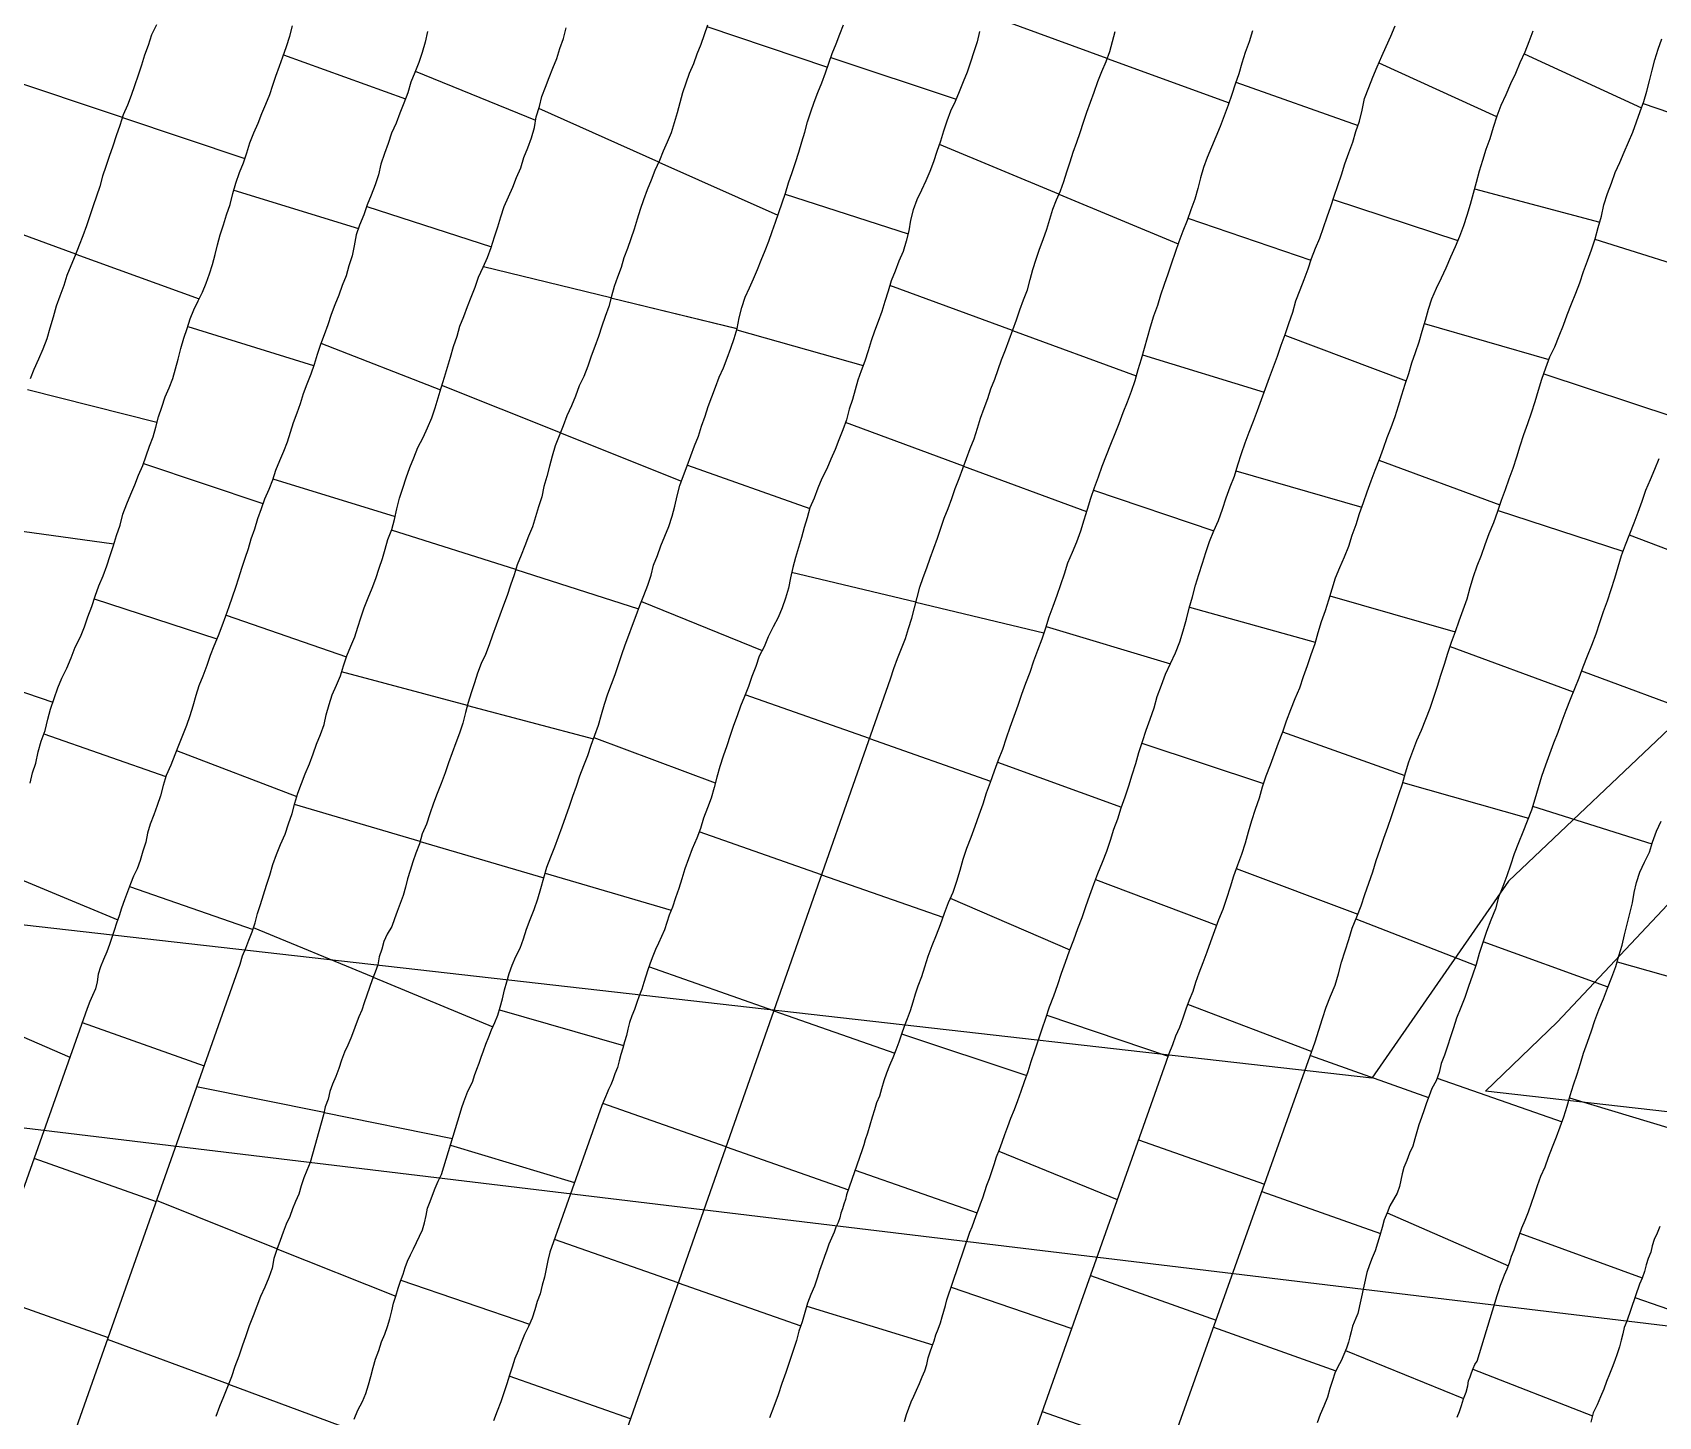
# Model space of a CAD drawing. Extents: x 703186 to 703989, y 1560402 to 1561368.
# Drawn here: x 703821.7 to 703878.1, y 1560635.9 to 1560683.9 of the extents above; entities that cross this region are included whole.
import ezdxf

# ---------------------------------------------------------------- set-up
doc = ezdxf.new("R2010")
doc.units = 0
for name, color, linetype in [('10124_2002_REAL', 30, 'Continuous'), ('AGROCAD PLL', 7, 'Continuous'), ('PANTE_2002', 7, 'Continuous')]:
    doc.layers.add(name, color=color, linetype=linetype)

msp = doc.modelspace()

# ---------------------------------------------------------------- linework, layer by layer
at = {"layer": '10124_2002_REAL'}
for points in [[(703821.64, 1560657.8914), (703821.7212, 1560658.2453), (703821.832, 1560658.5888), (703821.9186, 1560658.978), (703822.0217, 1560659.3445), (703822.1525, 1560659.7177), (703822.251, 1560660.1037), (703822.3435, 1560660.4557), (703822.4701, 1560660.8209), (703822.5963, 1560661.1956), (703822.7343, 1560661.5304), (703822.914, 1560661.8794), (703823.0574, 1560662.2413), (703823.203, 1560662.609), (703823.377, 1560662.9668), (703823.5175, 1560663.3126), (703823.6398, 1560663.6631), (703823.7702, 1560664.0185), (703823.8878, 1560664.3793), (703824.024, 1560664.7317), (703824.1682, 1560665.0742), (703824.2914, 1560665.4242), (703824.4081, 1560665.7797), (703824.5227, 1560666.1262), (703824.6296, 1560666.4801), (703824.7591, 1560666.8384), (703824.8501, 1560667.2175), (703824.9875, 1560667.5728), (703825.132, 1560667.9089), (703825.2719, 1560668.236), (703825.3991, 1560668.5677), (703825.544, 1560668.8993), (703825.6576, 1560669.2381), (703825.7745, 1560669.5745), (703825.9, 1560669.8973), (703825.9907, 1560670.2327), (703826.0837, 1560670.5881), (703826.2049, 1560670.93), (703826.3242, 1560671.2852), (703826.4587, 1560671.6036), (703826.5847, 1560671.9233), (703826.6819, 1560672.2542), (703826.7709, 1560672.591), (703826.8638, 1560672.9569), (703826.9704, 1560673.3165), (703827.0789, 1560673.6562), (703827.1837, 1560673.9927), (703827.3146, 1560674.3071), (703827.4625, 1560674.6134), (703827.6102, 1560674.9131), (703827.7403, 1560675.2283), (703827.8531, 1560675.5483), (703827.9611, 1560675.8738), (703828.0568, 1560676.2198), (703828.1329, 1560676.5605), (703828.2235, 1560676.9047), (703828.3374, 1560677.2494), (703828.4453, 1560677.5938), (703828.5676, 1560677.9587), (703828.6635, 1560678.3335), (703828.7739, 1560678.6922), (703828.9011, 1560679.0607), (703829.0309, 1560679.4007), (703829.1472, 1560679.7434), (703829.2555, 1560680.0919), (703829.3892, 1560680.4396), (703829.54, 1560680.7805), (703829.6761, 1560681.1102), (703829.8144, 1560681.4349), (703829.9431, 1560681.7696), (703830.0489, 1560682.0878), (703830.1581, 1560682.4058), (703830.2857, 1560682.7528), (703830.3999, 1560683.0781), (703830.5276, 1560683.4331), (703830.6389, 1560683.7911), (703830.7388, 1560684.144)], [(703826.0164, 1560684.1857), (703825.8494, 1560683.8339), (703825.7271, 1560683.4711), (703825.6049, 1560683.1326), (703825.4938, 1560682.791), (703825.3775, 1560682.4413), (703825.2582, 1560682.0742), (703825.1425, 1560681.7329), (703825.0127, 1560681.4028), (703824.867, 1560681.0584), (703824.7459, 1560680.696), (703824.6245, 1560680.3339), (703824.5084, 1560679.974), (703824.3821, 1560679.6164), (703824.2638, 1560679.2673), (703824.1399, 1560678.9314), (703824.0506, 1560678.5778), (703823.9421, 1560678.2484), (703823.8181, 1560677.909), (703823.7103, 1560677.5652), (703823.5855, 1560677.2204), (703823.4692, 1560676.8705), (703823.3341, 1560676.5428), (703823.203, 1560676.1821), (703823.0436, 1560675.8302), (703822.9089, 1560675.488), (703822.8043, 1560675.144), (703822.6706, 1560674.7772), (703822.5417, 1560674.4276), (703822.43, 1560674.0446), (703822.3211, 1560673.6675), (703822.2114, 1560673.2984), (703822.0775, 1560672.9389), (703821.924, 1560672.5889), (703821.7605, 1560672.2377), (703821.6419, 1560671.9082)], [(703822.0139, 1560632.0857), (703828.916, 1560651.6162), (703829.0024, 1560651.9011), (703829.1175, 1560652.1745), (703829.2218, 1560652.4431), (703829.3371, 1560652.7313), (703829.4444, 1560653.0433), (703829.5229, 1560653.3653), (703829.6216, 1560653.6863), (703829.7339, 1560654.0219), (703829.836, 1560654.3573), (703829.952, 1560654.7025), (703830.0528, 1560655.0673), (703830.1743, 1560655.4198), (703830.3233, 1560655.7642), (703830.4755, 1560656.1194), (703830.5998, 1560656.482), (703830.7194, 1560656.8351), (703830.8112, 1560657.1936), (703830.9166, 1560657.5398), (703831.0448, 1560657.8788), (703831.1768, 1560658.2167), (703831.3235, 1560658.5586), (703831.4456, 1560658.9068), (703831.5694, 1560659.2431), (703831.7106, 1560659.5824), (703831.829, 1560659.9259), (703831.9074, 1560660.2644), (703832.0071, 1560660.6165), (703832.1096, 1560660.9582), (703832.2577, 1560661.2845), (703832.3932, 1560661.6071), (703832.5037, 1560661.9591), (703832.6234, 1560662.3046), (703832.7602, 1560662.6363), (703832.8932, 1560662.965), (703833.003, 1560663.2956), (703833.1096, 1560663.6209), (703833.2215, 1560663.9705), (703833.3551, 1560664.3134), (703833.4935, 1560664.6482), (703833.6283, 1560664.9903), (703833.742, 1560665.3398), (703833.8505, 1560665.6803), (703833.9506, 1560665.9992), (703834.0459, 1560666.3348), (703834.1777, 1560666.6851), (703834.2742, 1560667.0363), (703834.3548, 1560667.4061), (703834.4444, 1560667.7683), (703834.5547, 1560668.122), (703834.6788, 1560668.4769), (703834.7997, 1560668.8348), (703834.9411, 1560669.1755), (703835.0852, 1560669.5316), (703835.26, 1560669.8708), (703835.4154, 1560670.2087), (703835.5605, 1560670.5605), (703835.683, 1560670.8988), (703835.7886, 1560671.2538), (703835.8898, 1560671.6016), (703836.0017, 1560671.9667), (703836.1087, 1560672.3115), (703836.2128, 1560672.6656), (703836.3167, 1560673.0304), (703836.4413, 1560673.3837), (703836.5426, 1560673.7359), (703836.6797, 1560674.0706), (703836.8007, 1560674.4179), (703836.933, 1560674.7412), (703837.0686, 1560675.0873), (703837.1859, 1560675.4396), (703837.3514, 1560675.7825), (703837.4962, 1560676.119), (703837.6238, 1560676.466), (703837.7373, 1560676.8347), (703837.8543, 1560677.1789), (703837.9643, 1560677.5304), (703838.0754, 1560677.8816), (703838.2196, 1560678.222), (703838.3742, 1560678.5531), (703838.5042, 1560678.8921), (703838.6498, 1560679.2294), (703838.7583, 1560679.5828), (703838.9004, 1560679.9226), (703839.0279, 1560680.2656), (703839.1235, 1560680.6296), (703839.1831, 1560680.9922), (703839.3007, 1560681.3529), (703839.3831, 1560681.6972), (703839.5113, 1560682.0279), (703839.6361, 1560682.3604), (703839.762, 1560682.6789), (703839.8979, 1560683.0137), (703840.0058, 1560683.3593), (703840.1274, 1560683.7099), (703840.2265, 1560684.076)], [(703845.12, 1560684.172), (703845.0058, 1560683.8335), (703844.8937, 1560683.4986), (703844.7574, 1560683.1688), (703844.642, 1560682.83), (703844.4948, 1560682.4978), (703844.3747, 1560682.1652), (703844.2634, 1560681.8253), (703844.1702, 1560681.4783), (703844.0704, 1560681.1293), (703843.9742, 1560680.7835), (703843.8626, 1560680.4401), (703843.7324, 1560680.115), (703843.5905, 1560679.8033), (703843.4557, 1560679.4771), (703843.3044, 1560679.1385), (703843.1763, 1560678.7989), (703843.0385, 1560678.4601), (703842.9095, 1560678.1214), (703842.7934, 1560677.7805), (703842.691, 1560677.4429), (703842.5867, 1560677.0988), (703842.4617, 1560676.7649), (703842.3458, 1560676.4345), (703842.229, 1560676.1004), (703842.1271, 1560675.7681), (703842.006, 1560675.4299), (703841.8855, 1560675.113), (703841.7915, 1560674.7771), (703841.7032, 1560674.4134), (703841.5801, 1560674.0754), (703841.4638, 1560673.7334), (703841.3418, 1560673.3828), (703841.2205, 1560673.0353), (703841.0944, 1560672.6968), (703840.9781, 1560672.3461), (703840.8355, 1560671.9958), (703840.6695, 1560671.6644), (703840.5516, 1560671.3106), (703840.4071, 1560670.9697), (703840.2498, 1560670.6279), (703840.1216, 1560670.2818), (703839.9805, 1560669.9284), (703839.8388, 1560669.5875), (703839.7358, 1560669.2329), (703839.6521, 1560668.8776), (703839.5504, 1560668.5223), (703839.4466, 1560668.176), (703839.3761, 1560667.8203), (703839.2701, 1560667.469), (703839.1628, 1560667.124), (703839.0602, 1560666.7836), (703838.9156, 1560666.4587), (703838.7929, 1560666.122), (703838.6615, 1560665.7904), (703838.5284, 1560665.4594), (703838.4168, 1560665.1082), (703838.2907, 1560664.7522), (703838.1774, 1560664.402), (703838.0513, 1560664.0588), (703837.9187, 1560663.7175), (703837.7942, 1560663.3697), (703837.6744, 1560663.026), (703837.5567, 1560662.6878), (703837.4235, 1560662.3566), (703837.2779, 1560662.0342), (703837.1514, 1560661.7077), (703837.0402, 1560661.3666), (703836.9284, 1560661.0279), (703836.8286, 1560660.6852), (703836.736, 1560660.3363), (703836.6463, 1560659.9732), (703836.5286, 1560659.6281), (703836.4016, 1560659.2855), (703836.2751, 1560658.9393), (703836.143, 1560658.5976), (703836.0237, 1560658.2453), (703835.8932, 1560657.8815), (703835.7526, 1560657.5345), (703835.6252, 1560657.1948), (703835.5022, 1560656.8312), (703835.3849, 1560656.4722), (703835.2355, 1560656.1284), (703835.1334, 1560655.7812), (703835.0059, 1560655.4669), (703834.9101, 1560655.1617), (703834.8166, 1560654.8602), (703834.7168, 1560654.5737), (703834.6487, 1560654.2809), (703834.5765, 1560653.9903), (703834.4684, 1560653.7139), (703834.3652, 1560653.4427), (703834.2765, 1560653.1839), (703834.1765, 1560652.9155), (703834.0179, 1560652.6571), (703833.8995, 1560652.4001), (703833.8296, 1560652.1359), (703833.7449, 1560651.866), (703833.695, 1560651.5949), (703833.6061, 1560651.3347), (703833.497, 1560651.0709), (703833.4056, 1560650.8035), (703833.3076, 1560650.5393), (703833.2178, 1560650.2781), (703833.1333, 1560650.0239), (703833.0364, 1560649.7852), (703832.9413, 1560649.5439), (703832.8525, 1560649.2952), (703832.752, 1560649.0525), (703832.6503, 1560648.8044), (703832.5385, 1560648.5574), (703832.4315, 1560648.2829), (703832.3364, 1560648.002), (703832.2407, 1560647.722), (703832.1223, 1560647.452), (703832.0284, 1560647.2038), (703831.9669, 1560646.9285), (703831.8698, 1560646.6662), (703831.8141, 1560646.3899), (703831.3445, 1560644.7324), (703831.2264, 1560644.4644), (703831.1327, 1560644.2098), (703831.0339, 1560643.9261), (703830.949, 1560643.6376), (703830.8335, 1560643.3814), (703830.7308, 1560643.1259), (703830.6375, 1560642.862), (703830.5155, 1560642.5953), (703830.4083, 1560642.3199), (703830.3087, 1560642.0291), (703830.1854, 1560641.7209), (703830.0911, 1560641.408), (703830.0249, 1560641.0782), (703829.9162, 1560640.7469), (703829.7694, 1560640.4119), (703829.629, 1560640.0858), (703829.5018, 1560639.7532), (703829.3653, 1560639.4189), (703829.2337, 1560639.0788), (703829.117, 1560638.7274), (703828.9929, 1560638.3711), (703828.8684, 1560638.0184), (703828.7376, 1560637.6642), (703828.6149, 1560637.3096), (703828.486, 1560636.9611), (703828.3446, 1560636.6142), (703828.2059, 1560636.2755), (703828.0772, 1560635.93)], [(703832.8761, 1560635.838), (703832.9979, 1560636.1525), (703833.158, 1560636.4487), (703833.2729, 1560636.7244), (703833.3683, 1560637.0329), (703833.4546, 1560637.3216), (703833.5278, 1560637.6235), (703833.6136, 1560637.9238), (703833.7263, 1560638.2147), (703833.8262, 1560638.5184), (703833.9363, 1560638.7866), (703834.0297, 1560639.0466), (703834.1098, 1560639.3175), (703834.1808, 1560639.5952), (703834.2417, 1560639.8599), (703834.3162, 1560640.1065), (703834.3995, 1560640.3752), (703834.4829, 1560640.6227), (703834.5674, 1560640.8681), (703834.6423, 1560641.095), (703834.722, 1560641.3158), (703834.8208, 1560641.5406), (703834.9257, 1560641.7487), (703835.0385, 1560641.9637), (703835.1336, 1560642.1833), (703835.2409, 1560642.4036), (703835.3166, 1560642.6401), (703835.3657, 1560642.894), (703835.4169, 1560643.1507), (703835.5063, 1560643.3812), (703835.5852, 1560643.6085), (703835.6779, 1560643.8469), (703835.7805, 1560644.088), (703835.9006, 1560644.3183), (703836.545, 1560646.4488), (703836.6085, 1560646.6434), (703836.6781, 1560646.8355), (703836.7427, 1560647.0289), (703836.8117, 1560647.2133), (703836.9042, 1560647.3851), (703836.9868, 1560647.5598), (703837.0464, 1560647.7597), (703837.1298, 1560647.9726), (703837.2091, 1560648.1799), (703837.2782, 1560648.39), (703837.3585, 1560648.6082), (703837.4404, 1560648.8458), (703837.541, 1560649.0939), (703837.6391, 1560649.3406), (703837.7519, 1560649.5864), (703837.8574, 1560649.8465), (703837.9368, 1560650.1215), (703838.0179, 1560650.4151), (703838.0873, 1560650.7196), (703838.1703, 1560651.0061), (703838.2516, 1560651.286), (703838.357, 1560651.5805), (703838.4826, 1560651.8756), (703838.6255, 1560652.1748), (703838.745, 1560652.4875), (703838.8512, 1560652.8233), (703838.9707, 1560653.1589), (703839.1102, 1560653.5052), (703839.239, 1560653.8754), (703839.3486, 1560654.2411), (703839.4495, 1560654.6107), (703839.5566, 1560654.9764), (703839.6875, 1560655.3402), (703839.8287, 1560655.6782), (703839.9592, 1560656.027), (703840.0896, 1560656.3788), (703840.2144, 1560656.7341), (703840.336, 1560657.0884), (703840.4544, 1560657.4365), (703840.5805, 1560657.7899), (703840.6946, 1560658.148), (703840.837, 1560658.5), (703840.9706, 1560658.8505), (703841.0896, 1560659.2026), (703841.2193, 1560659.5507), (703841.3458, 1560659.9035), (703841.4441, 1560660.2725), (703841.5569, 1560660.6262), (703841.6687, 1560660.9868), (703841.7974, 1560661.3256), (703841.9229, 1560661.6562), (703842.0375, 1560662.0021), (703842.1498, 1560662.3496), (703842.2752, 1560662.6915), (703842.3977, 1560663.0243), (703842.5243, 1560663.3672), (703842.6569, 1560663.7083), (703842.7774, 1560664.0557), (703842.9173, 1560664.4013), (703843.052, 1560664.7503), (703843.1665, 1560665.0981), (703843.2579, 1560665.4445), (703843.3915, 1560665.7822), (703843.5015, 1560666.1171), (703843.6448, 1560666.452), (703843.7823, 1560666.7952), (703843.8974, 1560667.1428), (703843.9984, 1560667.4913), (703844.0706, 1560667.8498), (703844.166, 1560668.2088), (703844.2943, 1560668.5544), (703844.4186, 1560668.8948), (703844.5423, 1560669.2439), (703844.6802, 1560669.5868), (703844.8165, 1560669.917), (703844.9171, 1560670.2651), (703845.0417, 1560670.6128), (703845.152, 1560670.9489), (703845.2773, 1560671.2864), (703845.4017, 1560671.6218), (703845.5248, 1560671.9635), (703845.6796, 1560672.2876), (703845.8103, 1560672.6237), (703845.9399, 1560672.9725), (703846.0522, 1560673.3115), (703846.1488, 1560673.6542), (703846.2192, 1560674.0305), (703846.3211, 1560674.386), (703846.4314, 1560674.7366), (703846.5786, 1560675.06), (703846.718, 1560675.3792), (703846.8579, 1560675.6981), (703846.989, 1560676.025), (703847.1205, 1560676.3568), (703847.2505, 1560676.6879), (703847.3667, 1560677.0168), (703847.484, 1560677.3471), (703847.6018, 1560677.6752), (703847.7157, 1560678.0074), (703847.8272, 1560678.3519), (703847.9395, 1560678.7049), (703848.0574, 1560679.061), (703848.1752, 1560679.4101), (703848.2897, 1560679.765), (703848.4022, 1560680.1221), (703848.5015, 1560680.4661), (703848.5968, 1560680.8202), (703848.7083, 1560681.1643), (703848.8265, 1560681.5016), (703848.9512, 1560681.837), (703849.0853, 1560682.1702), (703849.2175, 1560682.5187), (703849.3356, 1560682.8532), (703849.4487, 1560683.1943), (703849.5867, 1560683.53), (703849.7193, 1560683.8574), (703849.8414, 1560684.1816)], [(703851.9593, 1560635.7562), (703852.0274, 1560635.9951), (703852.1058, 1560636.22), (703852.1934, 1560636.4351), (703852.2843, 1560636.6365), (703852.3736, 1560636.8482), (703852.4716, 1560637.0776), (703852.571, 1560637.3028), (703852.6599, 1560637.5176), (703852.7274, 1560637.7378), (703852.7754, 1560637.9661), (703852.8496, 1560638.1731), (703852.9194, 1560638.3669), (703852.9803, 1560638.5585), (703853.0425, 1560638.7608), (703853.1293, 1560638.9632), (703853.2012, 1560639.1799), (703853.2598, 1560639.3896), (703853.3233, 1560639.5881), (703853.3753, 1560639.7793), (703853.4242, 1560639.9747), (703854.224, 1560642.3207), (703854.302, 1560642.5105), (703854.3737, 1560642.6994), (703854.4413, 1560642.8994), (703854.5185, 1560643.1031), (703854.5937, 1560643.3043), (703854.6701, 1560643.5149), (703854.7442, 1560643.73), (703854.8168, 1560643.9564), (703854.9002, 1560644.1849), (703854.986, 1560644.4235), (703855.0653, 1560644.6722), (703855.15, 1560644.9377), (703855.254, 1560645.1926), (703855.3468, 1560645.4451), (703855.4379, 1560645.7056), (703855.541, 1560645.9847), (703855.6491, 1560646.2796), (703855.768, 1560646.5775), (703855.8915, 1560646.8836), (703856.0033, 1560647.2112), (703856.1189, 1560647.5465), (703856.2396, 1560647.8871), (703856.3472, 1560648.2449), (703856.4715, 1560648.6124), (703856.604, 1560648.9857), (703856.725, 1560649.3681), (703856.8578, 1560649.7461), (703856.987, 1560650.1294), (703857.1389, 1560650.5195), (703857.2692, 1560650.9093), (703857.4063, 1560651.3003), (703857.5346, 1560651.6862), (703857.6736, 1560652.0716), (703857.8248, 1560652.4623), (703857.9633, 1560652.8536), (703858.1123, 1560653.2329), (703858.2479, 1560653.6176), (703858.3813, 1560654.0064), (703858.5221, 1560654.3863), (703858.6641, 1560654.7631), (703858.8187, 1560655.15), (703858.9677, 1560655.5308), (703859.096, 1560655.9087), (703859.2164, 1560656.2908), (703859.3577, 1560656.6583), (703859.4724, 1560657.0344), (703859.6108, 1560657.4201), (703859.7379, 1560657.8016), (703859.8554, 1560658.1846), (703859.9764, 1560658.5672), (703860.0837, 1560658.9565), (703860.2113, 1560659.3399), (703860.3415, 1560659.7229), (703860.4791, 1560660.1105), (703860.6123, 1560660.4984), (703860.7233, 1560660.8934), (703860.8651, 1560661.2835), (703861.0133, 1560661.6696), (703861.186, 1560662.0355), (703861.355, 1560662.4122), (703861.5021, 1560662.7901), (703861.6202, 1560663.1751), (703861.7329, 1560663.5739), (703861.8292, 1560663.9624), (703861.9381, 1560664.3551), (703862.0479, 1560664.7514), (703862.1623, 1560665.1218), (703862.288, 1560665.5132), (703862.4064, 1560665.8896), (703862.5382, 1560666.2694), (703862.6826, 1560666.6422), (703862.8449, 1560666.9978), (703862.9813, 1560667.3894), (703863.1069, 1560667.7814), (703863.2555, 1560668.1646), (703863.4009, 1560668.5389), (703863.5126, 1560668.9278), (703863.644, 1560669.3215), (703863.7741, 1560669.6923), (703863.9078, 1560670.0579), (703864.0638, 1560670.4422), (703864.197, 1560670.8133), (703864.3393, 1560671.1952), (703864.475, 1560671.5697), (703864.6128, 1560671.9548), (703864.7534, 1560672.3266), (703864.8949, 1560672.7014), (703865.0167, 1560673.0744), (703865.1582, 1560673.4498), (703865.2895, 1560673.8298), (703865.4241, 1560674.2214), (703865.5308, 1560674.6202), (703865.6724, 1560674.9937), (703865.8171, 1560675.3534), (703865.9499, 1560675.7205), (703866.071, 1560676.0832), (703866.2107, 1560676.4355), (703866.3558, 1560676.7905), (703866.4847, 1560677.1538), (703866.6132, 1560677.5218), (703866.7367, 1560677.8828), (703866.8563, 1560678.2456), (703866.9823, 1560678.613), (703867.1125, 1560678.9889), (703867.2272, 1560679.3658), (703867.3616, 1560679.7434), (703867.4996, 1560680.1117), (703867.6093, 1560680.4866), (703867.7382, 1560680.8471), (703867.829, 1560681.2241), (703867.9026, 1560681.6295), (703868.0599, 1560682.0067), (703868.2003, 1560682.3747), (703868.3469, 1560682.7329), (703868.51, 1560683.0925), (703868.6646, 1560683.4388), (703868.8264, 1560683.7932), (703868.9741, 1560684.1535)], [(703835.4147, 1560683.9485), (703835.33, 1560683.5839), (703835.2298, 1560683.2231), (703835.1101, 1560682.8782), (703834.971, 1560682.5366), (703834.8419, 1560682.1907), (703834.7304, 1560681.8287), (703834.5952, 1560681.474), (703834.4599, 1560681.1237), (703834.3272, 1560680.78), (703834.1673, 1560680.4247), (703834.0541, 1560680.0751), (703833.9301, 1560679.727), (703833.7986, 1560679.3553), (703833.7191, 1560678.9874), (703833.6006, 1560678.6382), (703833.4573, 1560678.282), (703833.3273, 1560677.9447), (703833.2132, 1560677.5908), (703833.0621, 1560677.2403), (703832.9438, 1560676.8975), (703832.8729, 1560676.5266), (703832.8043, 1560676.1713), (703832.6935, 1560675.8275), (703832.5972, 1560675.4864), (703832.461, 1560675.1504), (703832.3381, 1560674.8058), (703832.2053, 1560674.472), (703832.0797, 1560674.1349), (703831.9565, 1560673.7816), (703831.8334, 1560673.4389), (703831.702, 1560673.1024), (703831.5918, 1560672.7523), (703831.4815, 1560672.412), (703831.3678, 1560672.0711), (703831.2298, 1560671.7289), (703831.102, 1560671.3878), (703830.9954, 1560671.0477), (703830.8799, 1560670.7163), (703830.7541, 1560670.3803), (703830.6537, 1560670.0477), (703830.5539, 1560669.7155), (703830.419, 1560669.3848), (703830.2797, 1560669.0655), (703830.1403, 1560668.7347), (703830.0364, 1560668.3957), (703829.9102, 1560668.0678), (703829.7619, 1560667.7369), (703829.6459, 1560667.3969), (703829.5226, 1560667.0544), (703829.4142, 1560666.7015), (703829.2929, 1560666.3553), (703829.1928, 1560666.0197), (703829.0795, 1560665.6841), (703828.9704, 1560665.3379), (703828.8672, 1560665.0002), (703828.7522, 1560664.6737), (703828.6408, 1560664.3371), (703828.5303, 1560664.0091), (703828.4149, 1560663.6751), (703828.2867, 1560663.336), (703828.1604, 1560662.9959), (703828.0041, 1560662.645), (703827.8764, 1560662.3123), (703827.7599, 1560661.9684), (703827.6276, 1560661.6054), (703827.4908, 1560661.2692), (703827.3827, 1560660.9326), (703827.282, 1560660.5621), (703827.1771, 1560660.2222), (703827.059, 1560659.884), (703826.9174, 1560659.538), (703826.7799, 1560659.1987), (703826.6541, 1560658.8687), (703826.512, 1560658.5126), (703826.3564, 1560658.1606), (703826.2533, 1560657.8114), (703826.1528, 1560657.4534), (703826.0443, 1560657.1163), (703825.9278, 1560656.7892), (703825.8006, 1560656.4685), (703825.7098, 1560656.1574), (703825.644, 1560655.8433), (703825.5453, 1560655.5293), (703825.4515, 1560655.2143), (703825.3447, 1560654.9207), (703825.2176, 1560654.6707), (703825.1115, 1560654.3997), (703825.0168, 1560654.128), (703824.9086, 1560653.8405), (703824.8097, 1560653.5553), (703824.7218, 1560653.2915), (703824.6354, 1560653.0414), (703824.551, 1560652.7871), (703824.4694, 1560652.5411), (703824.389, 1560652.2969), (703824.2978, 1560652.0373), (703824.1789, 1560651.7789), (703824.0764, 1560651.5223), (703823.9971, 1560651.2695), (703823.9622, 1560651.0015), (703823.9032, 1560650.7597), (703823.7993, 1560650.5316), (703823.7034, 1560650.3162), (703823.6095, 1560650.0787), (703817.0374, 1560631.5402)], [(703854.5617, 1560683.9489), (703854.4734, 1560683.5959), (703854.3645, 1560683.2476), (703854.2471, 1560682.8917), (703854.1284, 1560682.5425), (703853.9897, 1560682.204), (703853.852, 1560681.8629), (703853.7126, 1560681.5274), (703853.5533, 1560681.1936), (703853.4242, 1560680.8476), (703853.314, 1560680.5004), (703853.2042, 1560680.1462), (703853.0825, 1560679.7919), (703852.9665, 1560679.4398), (703852.8402, 1560679.1032), (703852.6937, 1560678.7791), (703852.5411, 1560678.4506), (703852.3821, 1560678.1172), (703852.2559, 1560677.7698), (703852.1636, 1560677.411), (703852.1105, 1560677.0465), (703852.0141, 1560676.6852), (703851.9053, 1560676.3253), (703851.7653, 1560675.9886), (703851.6358, 1560675.6403), (703851.4989, 1560675.3041), (703851.3858, 1560674.9496), (703851.2754, 1560674.5901), (703851.1673, 1560674.2486), (703851.0445, 1560673.9011), (703850.9212, 1560673.5606), (703850.8054, 1560673.2282), (703850.6993, 1560672.8775), (703850.584, 1560672.5199), (703850.4528, 1560672.1902), (703850.3418, 1560671.868), (703850.244, 1560671.5328), (703850.1589, 1560671.1901), (703850.0409, 1560670.8554), (703849.9472, 1560670.4934), (703849.8174, 1560670.1379), (703849.6804, 1560669.7991), (703849.5497, 1560669.4592), (703849.4042, 1560669.1273), (703849.2598, 1560668.7861), (703849.0885, 1560668.4583), (703848.9536, 1560668.1149), (703848.82, 1560667.7751), (703848.6756, 1560667.4379), (703848.5776, 1560667.0937), (703848.4823, 1560666.7503), (703848.3829, 1560666.4029), (703848.2825, 1560666.0568), (703848.1755, 1560665.7165), (703848.0836, 1560665.3687), (703848.003, 1560665.0123), (703847.9312, 1560664.6497), (703847.8267, 1560664.3069), (703847.7093, 1560663.9656), (703847.5713, 1560663.6309), (703847.3977, 1560663.3111), (703847.2328, 1560662.9685), (703847.0849, 1560662.6222), (703846.9227, 1560662.2906), (703846.7962, 1560661.9364), (703846.663, 1560661.5895), (703846.5453, 1560661.2429), (703846.4114, 1560660.8994), (703846.2737, 1560660.5638), (703846.1509, 1560660.2279), (703846.0278, 1560659.8902), (703845.9152, 1560659.5462), (703845.7977, 1560659.1814), (703845.6727, 1560658.8268), (703845.5488, 1560658.4655), (703845.4461, 1560658.1013), (703845.3558, 1560657.7393), (703845.2536, 1560657.3748), (703845.1198, 1560657.0333), (703844.9905, 1560656.6795), (703844.8847, 1560656.3241), (703844.7501, 1560655.9789), (703844.5982, 1560655.6172), (703844.4632, 1560655.2699), (703844.3366, 1560654.9228), (703844.2386, 1560654.5675), (703844.1326, 1560654.2343), (703844.0194, 1560653.91), (703843.9086, 1560653.5904), (703843.7936, 1560653.3147), (703843.7195, 1560653.0611), (703843.6319, 1560652.8101), (703843.5252, 1560652.5749), (703843.4278, 1560652.3371), (703843.3203, 1560652.1209), (703843.2247, 1560651.8866), (703843.1348, 1560651.6477), (703843.0586, 1560651.413), (703842.9861, 1560651.1957), (703842.9227, 1560650.9752), (703842.8473, 1560650.745), (703842.7588, 1560650.5128), (703842.6729, 1560650.2801), (703842.5884, 1560650.044), (703842.4975, 1560649.8224), (703842.4214, 1560649.5909), (703842.3667, 1560649.365), (703842.3188, 1560649.1359), (703842.248, 1560648.9161), (703842.1838, 1560648.6982), (703842.1217, 1560648.477), (703842.061, 1560648.2584), (703842.0016, 1560648.0361), (703841.9158, 1560647.8114), (703841.8395, 1560647.6085), (703841.773, 1560647.4271), (703841.6931, 1560647.2735), (703841.6411, 1560647.1496), (703841.588, 1560647.0085), (703841.5202, 1560646.8503), (703841.4561, 1560646.7098), (703839.6603, 1560641.6271), (703839.5935, 1560641.3437), (703839.5262, 1560641.053), (703839.4696, 1560640.7597), (703839.3939, 1560640.4833), (703839.3186, 1560640.1869), (703839.219, 1560639.9123), (703839.1428, 1560639.6322), (703839.0413, 1560639.3418), (703838.9154, 1560639.051), (703838.7808, 1560638.7776), (703838.6642, 1560638.4839), (703838.562, 1560638.2044), (703838.4494, 1560637.9381), (703838.3531, 1560637.6465), (703838.2568, 1560637.3626), (703838.1648, 1560637.0601), (703838.0673, 1560636.7529), (703837.9634, 1560636.4348), (703837.8286, 1560636.1111), (703837.7005, 1560635.7853)], [(703838.2099, 1560623.7509), (703851.469, 1560661.5117), (703851.5908, 1560661.8619), (703851.7166, 1560662.2076), (703851.8532, 1560662.5563), (703851.9883, 1560662.9064), (703852.1012, 1560663.2586), (703852.2084, 1560663.6165), (703852.3063, 1560663.9726), (703852.391, 1560664.3277), (703852.4853, 1560664.6841), (703852.6075, 1560665.0234), (703852.7257, 1560665.3564), (703852.8422, 1560665.6937), (703852.9695, 1560666.0371), (703853.1017, 1560666.3821), (703853.2148, 1560666.7279), (703853.3359, 1560667.0742), (703853.4722, 1560667.4149), (703853.5961, 1560667.7582), (703853.7181, 1560668.1126), (703853.8481, 1560668.4555), (703853.9753, 1560668.7977), (703854.103, 1560669.1436), (703854.2366, 1560669.4914), (703854.3711, 1560669.8346), (703854.484, 1560670.1936), (703854.597, 1560670.5435), (703854.7179, 1560670.8891), (703854.8418, 1560671.2312), (703854.9545, 1560671.5637), (703855.0837, 1560671.8937), (703855.2061, 1560672.2321), (703855.3232, 1560672.5732), (703855.4542, 1560672.9209), (703855.583, 1560673.2679), (703855.7082, 1560673.6096), (703855.8354, 1560673.9587), (703855.9613, 1560674.2984), (703856.0873, 1560674.6438), (703856.2179, 1560674.9931), (703856.3104, 1560675.3543), (703856.4084, 1560675.7047), (703856.5209, 1560676.0609), (703856.6398, 1560676.4032), (703856.7671, 1560676.7405), (703856.8907, 1560677.0941), (703856.9936, 1560677.4418), (703857.1005, 1560677.7878), (703857.23, 1560678.1112), (703857.363, 1560678.4307), (703857.4796, 1560678.7559), (703857.5912, 1560679.0862), (703857.6972, 1560679.4305), (703857.8109, 1560679.7693), (703857.9274, 1560680.1136), (703858.0439, 1560680.4523), (703858.1598, 1560680.8082), (703858.2808, 1560681.1582), (703858.4108, 1560681.5019), (703858.5353, 1560681.8542), (703858.6659, 1560682.2148), (703858.8014, 1560682.5635), (703858.9449, 1560682.9074), (703859.0715, 1560683.2543), (703859.1733, 1560683.6008), (703859.2651, 1560683.9546)], [(703864.0265, 1560683.9721), (703863.9135, 1560683.5909), (703863.7751, 1560683.222), (703863.6591, 1560682.8531), (703863.548, 1560682.4909), (703863.4199, 1560682.129), (703863.3085, 1560681.7636), (703863.1832, 1560681.4013), (703863.0414, 1560681.0331), (703862.8988, 1560680.6597), (703862.7522, 1560680.2977), (703862.5985, 1560679.9409), (703862.4562, 1560679.5799), (703862.331, 1560679.2371), (703862.2197, 1560678.8839), (703862.1283, 1560678.5102), (703862.022, 1560678.1398), (703861.8853, 1560677.7704), (703861.7568, 1560677.395), (703861.605, 1560677.0293), (703861.4678, 1560676.6645), (703861.3435, 1560676.2927), (703861.2143, 1560675.9171), (703861.0904, 1560675.5448), (703860.9558, 1560675.175), (703860.8358, 1560674.8086), (703860.7256, 1560674.4507), (703860.5964, 1560674.0797), (703860.4743, 1560673.7034), (703860.3691, 1560673.3322), (703860.2723, 1560672.9619), (703860.16, 1560672.5964), (703860.0433, 1560672.2249), (703859.9427, 1560671.8395), (703859.8197, 1560671.4667), (703859.6817, 1560671.0972), (703859.5312, 1560670.7264), (703859.3885, 1560670.3551), (703859.2498, 1560669.9982), (703859.0954, 1560669.6292), (703858.9503, 1560669.25), (703858.8036, 1560668.8736), (703858.6702, 1560668.4987), (703858.5353, 1560668.1298), (703858.4099, 1560667.7583), (703858.2908, 1560667.3773), (703858.1759, 1560667.0056), (703858.0614, 1560666.6275), (703857.9188, 1560666.2492), (703857.7672, 1560665.8856), (703857.6144, 1560665.5183), (703857.4899, 1560665.1391), (703857.3637, 1560664.7712), (703857.2407, 1560664.3969), (703857.1059, 1560664.0163), (703856.9633, 1560663.6433), (703856.8475, 1560663.2594), (703856.7164, 1560662.8779), (703856.571, 1560662.4959), (703856.4344, 1560662.1199), (703856.3037, 1560661.7267), (703856.1528, 1560661.3437), (703856.0116, 1560660.9644), (703855.885, 1560660.5827), (703855.748, 1560660.199), (703855.6097, 1560659.8231), (703855.4789, 1560659.4472), (703855.352, 1560659.0585), (703855.2012, 1560658.6876), (703855.0609, 1560658.3011), (703854.9282, 1560657.9184), (703854.7928, 1560657.5403), (703854.6737, 1560657.157), (703854.5379, 1560656.7777), (703854.3997, 1560656.3904), (703854.2558, 1560656.0093), (703854.1092, 1560655.6296), (703853.9786, 1560655.2384), (703853.8728, 1560654.8631), (703853.7642, 1560654.4793), (703853.6287, 1560654.1012), (703853.4742, 1560653.7428), (703853.3364, 1560653.3663), (703853.197, 1560652.9801), (703853.0568, 1560652.6218), (703852.8998, 1560652.2538), (703852.7607, 1560651.8785), (703852.6488, 1560651.5116), (703852.5494, 1560651.1752), (703852.4156, 1560650.8567), (703852.3318, 1560650.5706), (703852.242, 1560650.2912), (703852.1587, 1560649.9969), (703852.0487, 1560649.7242), (703851.9399, 1560649.4528), (703851.8503, 1560649.1827), (703851.7611, 1560648.907), (703851.6617, 1560648.636), (703851.5508, 1560648.3641), (703851.4418, 1560648.0991), (703851.3348, 1560647.8367), (703851.2358, 1560647.5701), (703851.1624, 1560647.291), (703851.0926, 1560647.0412), (703850.989, 1560646.8067), (703850.9148, 1560646.5634), (703850.8368, 1560646.3042), (703850.7585, 1560646.0303), (703850.671, 1560645.7529), (703850.5949, 1560645.5277), (703850.5423, 1560645.3519), (703850.4932, 1560645.1753), (703849.9493, 1560643.6167), (703849.9057, 1560643.4507), (703849.8571, 1560643.2926), (703849.8019, 1560643.1316), (703849.753, 1560642.9779), (703849.7089, 1560642.8186), (703849.6511, 1560642.6567), (703849.5778, 1560642.4982), (703849.5131, 1560642.3174), (703849.4262, 1560642.1109), (703849.3336, 1560641.9006), (703849.264, 1560641.6952), (703849.1873, 1560641.4804), (703849.0985, 1560641.245), (703849.0146, 1560640.9906), (703848.9313, 1560640.7288), (703848.8351, 1560640.4463), (703848.7145, 1560640.1558), (703848.5988, 1560639.8547), (703848.5023, 1560639.5409), (703848.407, 1560639.2175), (703848.2969, 1560638.8946), (703848.2075, 1560638.5671), (703848.0975, 1560638.2142), (703847.968, 1560637.8408), (703847.8458, 1560637.4594), (703847.7071, 1560637.072), (703847.5718, 1560636.6758), (703847.431, 1560636.2763), (703847.2729, 1560635.8842)], [(703873.7477, 1560683.9649), (703873.6019, 1560683.6003), (703873.4703, 1560683.2326), (703873.3005, 1560682.8651), (703873.1501, 1560682.4953), (703872.9755, 1560682.1405), (703872.8061, 1560681.758), (703872.6418, 1560681.3905), (703872.4938, 1560681.0178), (703872.3655, 1560680.6277), (703872.2526, 1560680.2362), (703872.1145, 1560679.8569), (703871.9986, 1560679.4779), (703871.8807, 1560679.1071), (703871.7812, 1560678.7226), (703871.6777, 1560678.3359), (703871.5713, 1560677.955), (703871.4618, 1560677.5768), (703871.3449, 1560677.21), (703871.201, 1560676.8412), (703871.0471, 1560676.4865), (703870.8905, 1560676.1235), (703870.7256, 1560675.751), (703870.5684, 1560675.4028), (703870.3894, 1560675.0444), (703870.2341, 1560674.6775), (703870.1154, 1560674.3168), (703870.0068, 1560673.9354), (703869.8967, 1560673.5551), (703869.7899, 1560673.1853), (703869.6619, 1560672.8137), (703869.5426, 1560672.4523), (703869.4319, 1560672.0855), (703869.3104, 1560671.7179), (703869.1864, 1560671.3455), (703869.0809, 1560670.9675), (703868.9629, 1560670.5929), (703868.8221, 1560670.2159), (703868.6796, 1560669.8598), (703868.553, 1560669.489), (703868.4119, 1560669.1091), (703868.2722, 1560668.7294), (703868.1277, 1560668.3634), (703867.9915, 1560667.9825), (703867.8635, 1560667.6059), (703867.725, 1560667.2338), (703867.6035, 1560666.8495), (703867.4738, 1560666.4765), (703867.3497, 1560666.1018), (703867.205, 1560665.7232), (703867.0359, 1560665.3608), (703866.8959, 1560664.9942), (703866.7707, 1560664.6182), (703866.6597, 1560664.2321), (703866.5403, 1560663.8617), (703866.4079, 1560663.4818), (703866.2879, 1560663.1044), (703866.183, 1560662.7157), (703866.0521, 1560662.3344), (703865.9175, 1560661.9541), (703865.7831, 1560661.5798), (703865.6495, 1560661.1858), (703865.4955, 1560660.81), (703865.3413, 1560660.4307), (703865.1974, 1560660.0443), (703865.0603, 1560659.6601), (703864.9171, 1560659.2725), (703864.7794, 1560658.8949), (703864.6396, 1560658.5117), (703864.4924, 1560658.1376), (703864.3593, 1560657.7571), (703864.2506, 1560657.3655), (703864.1194, 1560656.9779), (703863.9891, 1560656.588), (703863.8741, 1560656.1906), (703863.7711, 1560655.807), (703863.639, 1560655.4181), (703863.5018, 1560655.0469), (703863.3608, 1560654.6706), (703863.2474, 1560654.2837), (703863.1252, 1560653.8931), (703862.9918, 1560653.5109), (703862.8486, 1560653.15), (703862.7056, 1560652.7752), (703862.5726, 1560652.3869), (703862.4374, 1560652.0294), (703862.2984, 1560651.6596), (703862.1675, 1560651.3016), (703862.0454, 1560650.9775), (703861.9514, 1560650.6713), (703861.8288, 1560650.3699), (703861.7106, 1560650.0587), (703861.6114, 1560649.7385), (703861.4897, 1560649.4225), (703861.3525, 1560649.1206), (703861.2478, 1560648.8173), (703861.1272, 1560648.5088), (703861.0175, 1560648.202), (703854.4935, 1560629.7746)], [(703858.4156, 1560627.0747), (703866.199, 1560648.9191), (703866.3279, 1560649.3229), (703866.4522, 1560649.7252), (703866.5841, 1560650.1216), (703866.733, 1560650.5033), (703866.8879, 1560650.8822), (703867.006, 1560651.2831), (703867.1075, 1560651.6794), (703867.2404, 1560652.0715), (703867.3649, 1560652.4682), (703867.4859, 1560652.8615), (703867.6376, 1560653.2513), (703867.7878, 1560653.6394), (703867.9186, 1560654.0326), (703868.0608, 1560654.4238), (703868.1975, 1560654.8132), (703868.3136, 1560655.2142), (703868.4473, 1560655.5961), (703868.5798, 1560655.9802), (703868.7211, 1560656.3592), (703868.8495, 1560656.7395), (703868.9762, 1560657.1136), (703869.1028, 1560657.4937), (703869.2206, 1560657.8678), (703869.3296, 1560658.2523), (703869.4494, 1560658.632), (703869.5845, 1560659.0002), (703869.7258, 1560659.3676), (703869.8849, 1560659.733), (703870.0339, 1560660.1041), (703870.1813, 1560660.4882), (703870.3124, 1560660.8682), (703870.4405, 1560661.2523), (703870.5584, 1560661.6355), (703870.6772, 1560662.0188), (703870.7928, 1560662.4033), (703870.931, 1560662.7791), (703871.0634, 1560663.1494), (703871.1955, 1560663.5244), (703871.3326, 1560663.9041), (703871.4691, 1560664.2826), (703871.5753, 1560664.6695), (703871.6879, 1560665.0562), (703871.8109, 1560665.4309), (703871.9645, 1560665.7992), (703872.0926, 1560666.1698), (703872.235, 1560666.5507), (703872.3899, 1560666.9332), (703872.5305, 1560667.3212), (703872.6536, 1560667.6992), (703872.7949, 1560668.0729), (703872.9214, 1560668.4399), (703873.0682, 1560668.8148), (703873.1939, 1560669.2007), (703873.3068, 1560669.5889), (703873.433, 1560669.9778), (703873.5714, 1560670.3649), (703873.7037, 1560670.7351), (703873.8318, 1560671.1244), (703873.9458, 1560671.5144), (703874.0629, 1560671.8969), (703874.1943, 1560672.2944), (703874.3404, 1560672.6744), (703874.5128, 1560673.0242), (703874.6645, 1560673.4002), (703874.8038, 1560673.7731), (703874.9411, 1560674.1326), (703875.0847, 1560674.5156), (703875.2319, 1560674.8848), (703875.3714, 1560675.2441), (703875.5006, 1560675.6293), (703875.6396, 1560675.9984), (703875.7796, 1560676.3771), (703875.9025, 1560676.7679), (703876.012, 1560677.1571), (703876.1227, 1560677.5466), (703876.211, 1560677.946), (703876.3293, 1560678.3317), (703876.4683, 1560678.6988), (703876.605, 1560679.0639), (703876.7682, 1560679.4157), (703876.9098, 1560679.7709), (703877.0592, 1560680.1207), (703877.2119, 1560680.4654), (703877.3413, 1560680.8188), (703877.4709, 1560681.1741), (703877.5924, 1560681.5306), (703877.6971, 1560681.8854), (703877.7961, 1560682.244), (703877.8844, 1560682.6111), (703877.9797, 1560682.9743), (703878.0923, 1560683.3433), (703878.2169, 1560683.7036)], [(703878.1125, 1560669.1314), (703877.9651, 1560668.7707), (703877.8097, 1560668.4058), (703877.6508, 1560668.0343), (703877.522, 1560667.6588), (703877.3851, 1560667.2799), (703877.2449, 1560666.9002), (703877.0925, 1560666.5247), (703876.9474, 1560666.1432), (703876.8114, 1560665.7714), (703876.6958, 1560665.381), (703876.5758, 1560664.982), (703876.4527, 1560664.5956), (703876.3284, 1560664.2013), (703876.189, 1560663.8253), (703876.0523, 1560663.4462), (703875.9269, 1560663.0548), (703875.7849, 1560662.6692), (703875.6326, 1560662.2888), (703875.4756, 1560661.9079), (703875.3363, 1560661.5316), (703875.1884, 1560661.1576), (703875.0381, 1560660.7884), (703874.8957, 1560660.4146), (703874.7512, 1560660.0368), (703874.6154, 1560659.6527), (703874.4633, 1560659.2723), (703874.3244, 1560658.8929), (703874.1861, 1560658.5144), (703874.0507, 1560658.1231), (703873.9355, 1560657.7268), (703873.8141, 1560657.34), (703873.6943, 1560656.9589), (703873.5528, 1560656.5695), (703873.3988, 1560656.191), (703873.2502, 1560655.8204), (703873.0983, 1560655.4388), (703872.9703, 1560655.0526), (703872.8466, 1560654.6735), (703872.7018, 1560654.3037), (703872.5553, 1560653.9346), (703872.4465, 1560653.5375), (703872.2947, 1560653.1406), (703872.1427, 1560652.742), (703872.0078, 1560652.3691), (703871.8871, 1560651.9872), (703871.7788, 1560651.6056), (703871.6503, 1560651.2386), (703871.517, 1560650.8344), (703871.3841, 1560650.455), (703871.2524, 1560650.1072), (703871.0972, 1560649.7455), (703870.9904, 1560649.4125), (703870.8913, 1560649.0951), (703870.7919, 1560648.7705), (703870.6818, 1560648.4607), (703870.5643, 1560648.1644), (703870.4953, 1560647.8556), (703870.3938, 1560647.5643), (703870.2485, 1560647.2983), (703870.1478, 1560647.0443), (703870.0604, 1560646.8119), (703869.972, 1560646.5651), (703869.8894, 1560646.2926), (703869.7879, 1560646.044), (703869.7253, 1560645.8053), (703869.6557, 1560645.5526), (703869.5836, 1560645.3062), (703869.4701, 1560645.0597), (703869.3717, 1560644.8035), (703869.2729, 1560644.5653), (703869.2174, 1560644.3397), (703869.1656, 1560644.123), (703869.1207, 1560643.9019), (703869.0418, 1560643.6763), (703868.9117, 1560643.4494), (703868.7812, 1560643.2361), (703868.694, 1560642.994), (703868.5893, 1560642.7542), (703868.5252, 1560642.4795), (703868.4421, 1560642.2099), (703868.3596, 1560641.9388), (703868.2726, 1560641.6696), (703868.1696, 1560641.4269), (703868.0852, 1560641.184), (703867.9904, 1560640.9238), (703867.6779, 1560639.4966), (703867.6054, 1560639.3357), (703867.5473, 1560639.2044), (703867.4922, 1560639.0572), (703867.4481, 1560638.866), (703867.3995, 1560638.6943), (703867.3491, 1560638.5054), (703867.2788, 1560638.297), (703867.1909, 1560638.0803), (703867.0971, 1560637.8549), (703866.9806, 1560637.6474), (703866.8799, 1560637.4346), (703866.7939, 1560637.1826), (703866.7027, 1560636.9046), (703866.6247, 1560636.6061), (703866.4952, 1560636.2932), (703866.3682, 1560636.0036), (703866.264, 1560635.7069)], [(703871.1175, 1560635.9036), (703871.2032, 1560636.0992), (703871.2665, 1560636.3143), (703871.3405, 1560636.5474), (703871.4387, 1560636.777), (703871.4961, 1560636.9886), (703871.5204, 1560637.1682), (703871.5676, 1560637.31), (703871.6163, 1560637.4419), (703871.6744, 1560637.5909), (703871.7348, 1560637.7282), (703871.8107, 1560637.8526), (703872.5131, 1560640.1215), (703872.5698, 1560640.2998), (703872.6273, 1560640.4844), (703872.6957, 1560640.6575), (703872.7669, 1560640.8464), (703872.8525, 1560641.0481), (703872.9369, 1560641.2551), (703873.0075, 1560641.4849), (703873.0976, 1560641.7125), (703873.1809, 1560641.9522), (703873.266, 1560642.2079), (703873.3632, 1560642.4744), (703873.4794, 1560642.7411), (703873.5999, 1560643.0229), (703873.7042, 1560643.3226), (703873.8005, 1560643.629), (703873.9059, 1560643.9389), (703874.0282, 1560644.2586), (703874.1691, 1560644.5868), (703874.2945, 1560644.9262), (703874.4268, 1560645.2771), (703874.568, 1560645.6269), (703874.698, 1560645.9696), (703874.8221, 1560646.3263), (703874.933, 1560646.6936), (703875.0438, 1560647.0598), (703875.1607, 1560647.4323), (703875.2876, 1560647.8031), (703875.4005, 1560648.1678), (703875.5044, 1560648.5275), (703875.6401, 1560648.9127), (703875.7779, 1560649.2973), (703875.8987, 1560649.662), (703876.0379, 1560650.0355), (703876.1917, 1560650.4179), (703876.3311, 1560650.7867), (703876.4886, 1560651.1587), (703876.6266, 1560651.5359), (703876.7321, 1560651.9087), (703876.8423, 1560652.2678), (703876.927, 1560652.6305), (703877.0198, 1560653.0057), (703877.1146, 1560653.3747), (703877.2009, 1560653.7371), (703877.2601, 1560654.0989), (703877.3385, 1560654.4486), (703877.4586, 1560654.809), (703877.618, 1560655.1516), (703877.7935, 1560655.494), (703877.8953, 1560655.8499), (703878.0291, 1560656.2216), (703878.1917, 1560656.577)], [(703878.1525, 1560642.5198), (703878.0604, 1560642.2846), (703877.9545, 1560642.0624), (703877.8886, 1560641.8465), (703877.8322, 1560641.6279), (703877.7448, 1560641.4096), (703877.6764, 1560641.1868), (703877.6145, 1560640.9612), (703877.5333, 1560640.7273), (703877.4474, 1560640.5235), (703877.003, 1560639.2347), (703876.918, 1560639.0212), (703876.8709, 1560638.801), (703876.8123, 1560638.5765), (703876.7478, 1560638.3403), (703876.6732, 1560638.1033), (703876.5846, 1560637.8714), (703876.4935, 1560637.6324), (703876.4071, 1560637.3955), (703876.2952, 1560637.1467), (703876.2045, 1560636.878), (703876.0947, 1560636.6064), (703875.9722, 1560636.3375), (703875.8412, 1560636.0534), (703875.7527, 1560635.7374)]]:
    msp.add_lwpolyline(points, dxfattribs=at)
at = {"layer": 'AGROCAD PLL', "color": 5, "true_color": 0x0000ff}
for points in [[(703845.1065, 1560684.1319), (703849.2889, 1560682.7209)], [(703824.8368, 1560680.9681), (703820.6552, 1560682.3654)], [(703824.8368, 1560680.9681), (703820.6552, 1560682.3654)], [(703877.568, 1560681.459), (703881.763, 1560680.0293)], [(703860.2052, 1560672.7434), (703864.4299, 1560671.4453)], [(703840.0243, 1560670.0382), (703835.9137, 1560671.6795)], [(703840.0243, 1560670.0382), (703835.9137, 1560671.6795)], [(703854.0056, 1560668.8799), (703849.9101, 1560670.3919)], [(703825.5688, 1560668.9733), (703829.71, 1560667.5847)], [(703830.0503, 1560668.441), (703834.2967, 1560667.1395)], [(703858.5065, 1560668.0446), (703862.6801, 1560666.6358)], [(703858.5065, 1560668.0446), (703862.6797, 1560666.6359)], [(703852.352, 1560664.1643), (703848.0436, 1560665.192)], [(703828.4284, 1560663.7141), (703832.6111, 1560662.269)], [(703818.217, 1560662.1316), (703822.4287, 1560660.7014)], [(703860.1908, 1560659.2782), (703864.4012, 1560657.8769)], [(703873.7346, 1560657.0871), (703877.8767, 1560655.785)], [(703847.4265, 1560649.9991), (703851.6175, 1560648.5275)], [(703847.4265, 1560649.9991), (703851.6175, 1560648.5275)], [(703856.8904, 1560649.8428), (703861.0972, 1560648.4248)], [(703866.0303, 1560648.4457), (703870.126, 1560646.9864)], [(703875.0199, 1560646.9809), (703879.2688, 1560645.6953)], [(703855.2279, 1560645.1287), (703859.336, 1560643.4526)], [(703864.3521, 1560643.7358), (703868.4611, 1560642.2717)], [(703830.1964, 1560641.7485), (703834.3145, 1560640.1009)], [(703830.1964, 1560641.7485), (703834.3145, 1560640.101)], [(703853.5732, 1560640.4117), (703857.7547, 1560638.9862)], [(703867.2474, 1560638.2197), (703871.3439, 1560636.5581)], [(703867.2474, 1560638.2197), (703871.3449, 1560636.5577)]]:
    msp.add_lwpolyline(points, dxfattribs=at)
at = {"layer": 'AGROCAD PLL', "color": 3, "true_color": 0x00ff00}
for points in [[(703858.9865, 1560683.0215), (703854.7757, 1560684.5582)], [(703830.4231, 1560683.1427), (703834.6515, 1560681.6217)], [(703858.9865, 1560683.0215), (703863.2104, 1560681.48)], [(703858.9865, 1560683.0215), (703863.2104, 1560681.48)], [(703873.4475, 1560683.1833), (703877.5151, 1560681.3039)], [(703834.9896, 1560682.5822), (703839.165, 1560680.882)], [(703868.4052, 1560682.8615), (703872.4902, 1560681.0087)], [(703868.4052, 1560682.8615), (703872.4907, 1560681.0084)], [(703863.4435, 1560682.1958), (703867.6838, 1560680.6949)], [(703824.8368, 1560680.9681), (703829.0815, 1560679.5497)], [(703857.3134, 1560678.3114), (703853.1669, 1560680.0375)], [(703843.4334, 1560679.4273), (703847.5676, 1560677.5799)], [(703828.7, 1560678.4521), (703833.0213, 1560677.1221)], [(703871.7221, 1560678.5018), (703876.0639, 1560677.3398)], [(703833.3065, 1560677.8802), (703837.6301, 1560676.4863)], [(703847.8151, 1560678.3145), (703852.0805, 1560676.9339)], [(703857.3134, 1560678.3114), (703861.4436, 1560676.5921)], [(703857.3134, 1560678.3114), (703861.4436, 1560676.5921)], [(703823.2234, 1560676.2381), (703818.9582, 1560677.7883)], [(703823.2234, 1560676.2381), (703818.9582, 1560677.7883)], [(703861.7871, 1560677.4835), (703866.0512, 1560676.0239)], [(703875.8987, 1560676.7557), (703880.1605, 1560675.4155)], [(703823.2234, 1560676.2381), (703827.4976, 1560674.6846)], [(703855.6986, 1560673.5834), (703851.4469, 1560675.1412)], [(703841.7762, 1560674.7141), (703846.1483, 1560673.6526)], [(703841.7762, 1560674.7141), (703846.1485, 1560673.6525)], [(703865.1471, 1560673.4204), (703869.3495, 1560671.8363)], [(703869.9758, 1560673.8284), (703874.3025, 1560672.5758)], [(703831.7204, 1560673.1494), (703835.8688, 1560671.5295)], [(703840.0243, 1560670.0382), (703844.2228, 1560668.3619)], [(703844.4277, 1560668.9206), (703848.6698, 1560667.4175)], [(703854.0056, 1560668.8799), (703858.2688, 1560667.306)], [(703854.0056, 1560668.8799), (703858.2688, 1560667.306)], [(703868.4029, 1560669.0848), (703872.6017, 1560667.5399)], [(703863.4523, 1560668.7177), (703867.8113, 1560667.4657)], [(703838.4759, 1560665.2942), (703834.1693, 1560666.6627)], [(703838.4759, 1560665.2942), (703834.1693, 1560666.6627)], [(703838.4759, 1560665.2942), (703842.7373, 1560663.94)], [(703866.7039, 1560664.3857), (703871.0579, 1560663.1339)], [(703866.7039, 1560664.3857), (703871.0579, 1560663.1339)], [(703823.8561, 1560664.2822), (703828.115, 1560662.894)], [(703842.832, 1560664.1906), (703847.0224, 1560662.4944)], [(703861.8371, 1560663.991), (703866.2006, 1560662.781)], [(703856.867, 1560663.3241), (703861.1802, 1560662.0231)], [(703856.867, 1560663.3241), (703861.1804, 1560662.023)], [(703836.8023, 1560660.586), (703832.4364, 1560661.7448)], [(703836.8023, 1560660.586), (703832.4364, 1560661.7448)], [(703875.4312, 1560661.788), (703879.679, 1560660.2155)], [(703836.8023, 1560660.586), (703841.1729, 1560659.4261)], [(703822.1134, 1560659.6062), (703826.3453, 1560658.123)], [(703841.1895, 1560659.4707), (703845.3967, 1560657.9031)], [(703850.7396, 1560659.4343), (703854.9422, 1560657.9587)], [(703850.7396, 1560659.4343), (703854.9422, 1560657.9587)], [(703865.0623, 1560659.6658), (703869.3015, 1560658.1531)], [(703826.7126, 1560659.022), (703830.8838, 1560657.4319)], [(703869.2336, 1560657.9136), (703873.5922, 1560656.678)], [(703835.1592, 1560655.8688), (703830.8002, 1560657.1506)], [(703835.1592, 1560655.8688), (703830.8002, 1560657.1506)], [(703835.1592, 1560655.8688), (703839.4486, 1560654.6074)], [(703835.1592, 1560655.8688), (703839.4485, 1560654.6074)], [(703849.0831, 1560654.7167), (703844.839, 1560656.2069)], [(703849.0831, 1560654.7167), (703853.2906, 1560653.2393)], [(703849.0831, 1560654.7167), (703853.2906, 1560653.2393)], [(703863.4591, 1560654.9329), (703867.6768, 1560653.3525)], [(703825.079, 1560654.3066), (703829.3651, 1560652.8127)], [(703858.5826, 1560654.5468), (703862.7783, 1560652.9656)], [(703853.541, 1560653.8978), (703857.6884, 1560652.1099)], [(703867.6119, 1560653.1853), (703871.7659, 1560651.5687)], [(703833.5332, 1560651.1585), (703829.3861, 1560652.8737)], [(703833.5332, 1560651.1585), (703829.3861, 1560652.8737)], [(703876.6721, 1560651.6969), (703881.0033, 1560650.4712)], [(703833.5332, 1560651.1585), (703837.6853, 1560649.4413)], [(703818.8505, 1560650.1938), (703823.0122, 1560648.3938)], [(703837.9116, 1560650.0343), (703842.2117, 1560648.7928)], [(703823.438, 1560649.5951), (703827.6714, 1560648.0943)], [(703831.8294, 1560646.4656), (703827.4106, 1560647.3564)], [(703831.8294, 1560646.4656), (703827.4106, 1560647.3564)], [(703831.8294, 1560646.4656), (703836.2788, 1560645.5686)], [(703845.77, 1560645.2815), (703841.4901, 1560646.7843)], [(703836.2098, 1560645.3406), (703840.5125, 1560644.0391)], [(703845.77, 1560645.2815), (703850.0106, 1560643.7924)], [(703845.77, 1560645.2815), (703850.0106, 1560643.7924)], [(703821.7674, 1560644.8824), (703826.0053, 1560643.38)], [(703850.246, 1560644.4669), (703854.4759, 1560642.9908)], [(703830.1964, 1560641.7485), (703826.0193, 1560643.4196)], [(703830.1964, 1560641.7485), (703826.0193, 1560643.4196)], [(703873.2963, 1560642.291), (703877.539, 1560640.7436)], [(703820.0967, 1560640.1698), (703824.3393, 1560638.6658)], [(703844.1135, 1560640.5639), (703848.3579, 1560639.0735)], [(703844.1135, 1560640.5639), (703848.3579, 1560639.0735)], [(703862.6739, 1560639.0258), (703866.9174, 1560637.5138)], [(703828.5173, 1560637.0457), (703824.3159, 1560638.5996)], [(703828.5173, 1560637.0457), (703824.3159, 1560638.5996)], [(703842.457, 1560635.8462), (703838.2454, 1560637.3251)], [(703871.6667, 1560637.5712), (703875.8134, 1560635.9543)], [(703828.5173, 1560637.0457), (703832.7241, 1560635.4897)]]:
    msp.add_lwpolyline(points, dxfattribs=at)
at = {"layer": 'AGROCAD PLL', "color": 1, "true_color": 0xff0000}
for points in [[(703849.402, 1560683.0535), (703853.748, 1560681.6125)], [(703843.4334, 1560679.4273), (703839.2782, 1560681.284)], [(703843.4334, 1560679.4273), (703839.2782, 1560681.284)], [(703866.8182, 1560678.1301), (703871.1418, 1560676.7047)], [(703841.7762, 1560674.7141), (703837.3537, 1560675.7878)], [(703841.7762, 1560674.7141), (703837.3537, 1560675.7878)], [(703841.7762, 1560674.7141), (703837.3539, 1560675.7877)], [(703841.7762, 1560674.7141), (703837.3539, 1560675.7877)], [(703827.101, 1560673.7271), (703831.4666, 1560672.3674)], [(703846.1376, 1560673.6145), (703850.5272, 1560672.3772)], [(703855.6986, 1560673.5834), (703859.9877, 1560672.0119)], [(703855.6986, 1560673.5834), (703859.9877, 1560672.0119)], [(703874.1249, 1560672.0843), (703878.6653, 1560670.5834)], [(703821.5479, 1560671.536), (703826.0353, 1560670.4031)], [(703872.5381, 1560667.3447), (703876.8708, 1560665.9337)], [(703819.928, 1560666.8233), (703824.5399, 1560666.1832)], [(703877.0845, 1560666.5038), (703881.3494, 1560664.8817)], [(703852.352, 1560664.1643), (703856.7943, 1560663.1047)], [(703852.352, 1560664.1643), (703856.7943, 1560663.1047)], [(703870.8768, 1560662.6318), (703875.149, 1560661.0608)], [(703850.7396, 1560659.4343), (703846.4302, 1560660.9475)], [(703855.1766, 1560658.6199), (703859.4807, 1560657.0575)], [(703820.3924, 1560654.9327), (703824.6739, 1560653.1528)], [(703839.4956, 1560654.7682), (703843.866, 1560653.4883)], [(703872.017, 1560652.3945), (703876.3484, 1560650.8276)], [(703847.4265, 1560649.9991), (703843.0935, 1560651.5206)], [(703861.7747, 1560650.2275), (703866.0823, 1560648.5914)], [(703851.8546, 1560649.1957), (703856.1933, 1560647.7564)], [(703870.4268, 1560647.659), (703874.7604, 1560646.149)], [(703860.071, 1560645.5286), (703864.4398, 1560643.9819)], [(703868.6933, 1560642.9925), (703872.897, 1560641.1571)], [(703844.1135, 1560640.5639), (703839.8176, 1560642.0723)], [(703834.4963, 1560640.6615), (703838.9489, 1560639.1283)], [(703858.4023, 1560640.8152), (703862.7616, 1560639.2719)], [(703877.2854, 1560640.0536), (703881.6226, 1560638.5581)], [(703848.5698, 1560639.7604), (703852.9356, 1560638.4178)], [(703856.7336, 1560636.1019), (703861.0834, 1560634.5619)]]:
    msp.add_lwpolyline(points, dxfattribs=at)
at = {"layer": 'PANTE_2002'}
for points in [[(703949.7314, 1560803.0812), (703949.2552, 1560789.5874), (703949.2552, 1560781.3324), (703949.5727, 1560775.7761), (703948.3027, 1560767.0449), (703945.4451, 1560760.0599), (703943.3814, 1560753.3924), (703942.7464, 1560743.2323), (703941.3176, 1560735.6123), (703941.4764, 1560730.5323), (703940.8414, 1560725.4523), (703934.9676, 1560716.086), (703924.8076, 1560703.2273), (703915.7588, 1560691.6385), (703908.6151, 1560682.2722), (703900.9951, 1560674.1759), (703893.6925, 1560668.9372), (703887.025, 1560664.6509), (703878.9288, 1560660.2059), (703872.8963, 1560654.4909), (703868.1576, 1560647.6616), (703526.529, 1560686.4607)], [(703964.832, 1560636.6822), (703872.1098, 1560647.2127), (703872.1098, 1560647.2127), (703874.5869, 1560649.6014), (703879.5082, 1560654.8402), (703888.2395, 1560659.9202), (703894.7482, 1560664.3652), (703898.717, 1560667.3814), (703903.4795, 1560670.8739), (703907.607, 1560676.589), (703916.497, 1560686.2727), (703924.2758, 1560698.179)], [(703499.8258, 1560612.4728), (703523.0763, 1560681.6796), (703523.7257, 1560681.6202), (703529.902, 1560681.0554), (703961.7243, 1560629.0467)]]:
    msp.add_lwpolyline(points, dxfattribs=at)

doc.saveas('drawing.dxf')
